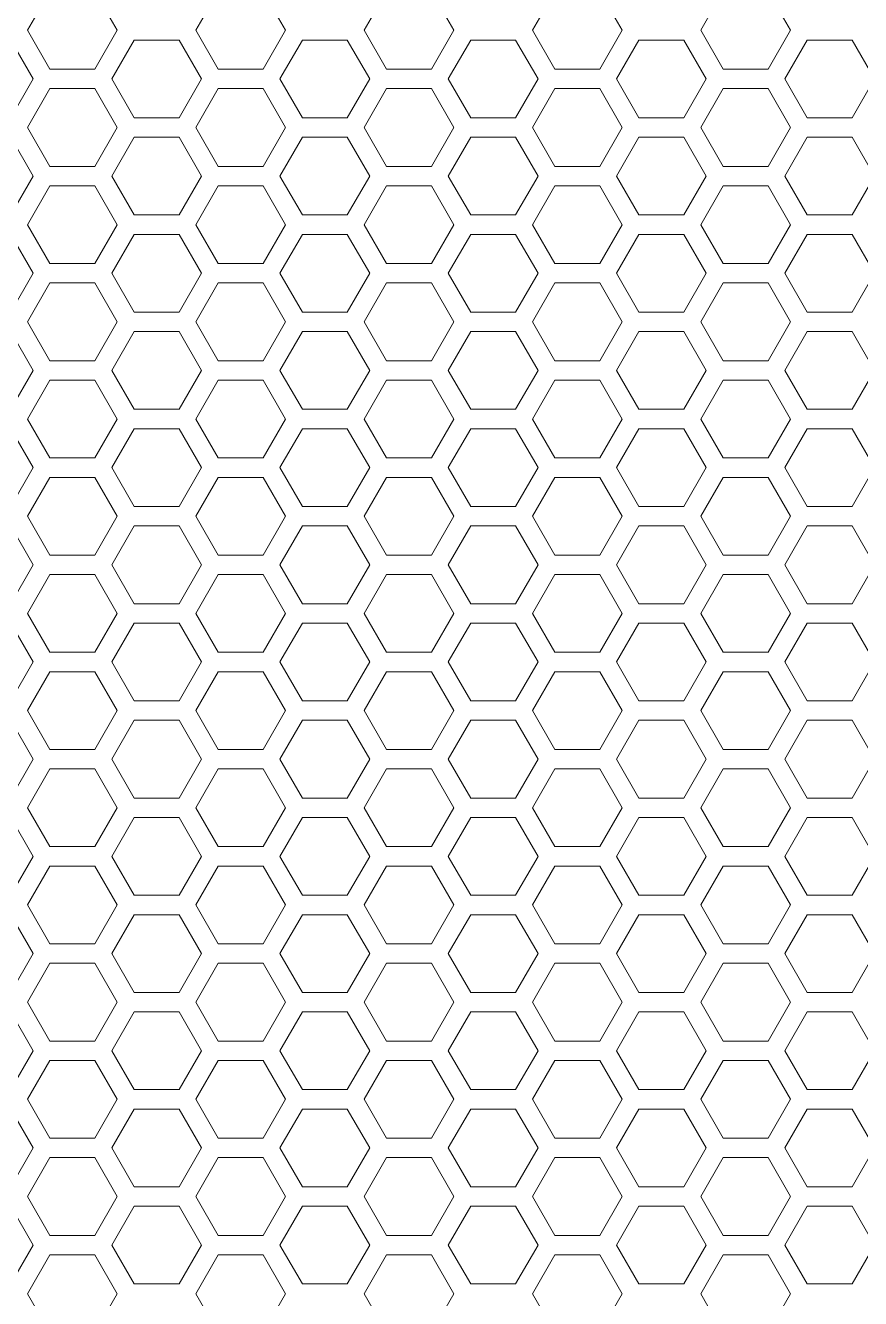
# Model space of a CAD drawing. Header units: millimetres. Extents: x 0 to 62, y -17 to 201.
# Drawn here: x 31.88 to 40.48, y 78.55 to 91.65 of the extents above; entities that cross this region are included whole.
import ezdxf

# ---------------------------------------------------------------- set-up
doc = ezdxf.new("R2010")
doc.units = ezdxf.units.MM

msp = doc.modelspace()

# ---------------------------------------------------------------- linework, layer by layer
at = {"color": 0, "lineweight": 18}
for p, q in [((32.135, 92), (31.904, 91.6)), ((32.828, 91.6), (32.597, 92)), ((33.867, 92), (33.636, 91.6)), ((34.56, 91.6), (34.329, 92)), ((35.599, 92), (35.368, 91.6)), ((36.292, 91.6), (36.061, 92)), ((37.331, 92), (37.1, 91.6)), ((38.024, 91.6), (37.793, 92)), ((39.063, 92), (38.832, 91.6)), ((39.756, 91.6), (39.525, 92)), ((31.904, 91.6), (32.135, 91.2)), ((32.597, 91.2), (32.828, 91.6)), ((33.636, 91.6), (33.867, 91.2)), ((34.329, 91.2), (34.56, 91.6)), ((35.368, 91.6), (35.599, 91.2)), ((36.061, 91.2), (36.292, 91.6)), ((37.1, 91.6), (37.331, 91.2)), ((37.793, 91.2), (38.024, 91.6)), ((38.832, 91.6), (39.063, 91.2)), ((39.525, 91.2), (39.756, 91.6)), ((31.962, 91.1), (31.731, 91.5)), ((33.001, 91.5), (32.77, 91.1)), ((33.463, 91.5), (33.001, 91.5)), ((33.694, 91.1), (33.463, 91.5)), ((34.733, 91.5), (34.502, 91.1)), ((35.195, 91.5), (34.733, 91.5)), ((35.426, 91.1), (35.195, 91.5)), ((36.465, 91.5), (36.234, 91.1)), ((36.927, 91.5), (36.465, 91.5)), ((37.158, 91.1), (36.927, 91.5)), ((38.197, 91.5), (37.966, 91.1)), ((38.659, 91.5), (38.197, 91.5)), ((38.89, 91.1), (38.659, 91.5)), ((39.929, 91.5), (39.698, 91.1)), ((40.391, 91.5), (39.929, 91.5)), ((40.622, 91.1), (40.391, 91.5)), ((32.135, 91.2), (32.597, 91.2)), ((33.867, 91.2), (34.329, 91.2)), ((35.599, 91.2), (36.061, 91.2)), ((37.331, 91.2), (37.793, 91.2)), ((39.063, 91.2), (39.525, 91.2)), ((31.731, 90.7), (31.962, 91.1)), ((32.77, 91.1), (33.001, 90.7)), ((33.463, 90.7), (33.694, 91.1)), ((34.502, 91.1), (34.733, 90.7)), ((35.195, 90.7), (35.426, 91.1)), ((36.234, 91.1), (36.465, 90.7)), ((36.927, 90.7), (37.158, 91.1)), ((37.966, 91.1), (38.197, 90.7)), ((38.659, 90.7), (38.89, 91.1)), ((39.698, 91.1), (39.929, 90.7)), ((40.391, 90.7), (40.622, 91.1)), ((32.135, 91), (31.904, 90.6)), ((32.597, 91), (32.135, 91)), ((32.828, 90.6), (32.597, 91)), ((33.867, 91), (33.636, 90.6)), ((34.329, 91), (33.867, 91)), ((34.56, 90.6), (34.329, 91)), ((35.599, 91), (35.368, 90.6)), ((36.061, 91), (35.599, 91)), ((36.292, 90.6), (36.061, 91)), ((37.331, 91), (37.1, 90.6)), ((37.793, 91), (37.331, 91)), ((38.024, 90.6), (37.793, 91)), ((39.063, 91), (38.832, 90.6)), ((39.525, 91), (39.063, 91)), ((39.756, 90.6), (39.525, 91)), ((33.001, 90.7), (33.463, 90.7)), ((34.733, 90.7), (35.195, 90.7)), ((36.465, 90.7), (36.927, 90.7)), ((38.197, 90.7), (38.659, 90.7)), ((39.929, 90.7), (40.391, 90.7)), ((31.904, 90.6), (32.135, 90.2)), ((32.597, 90.2), (32.828, 90.6)), ((33.636, 90.6), (33.867, 90.2)), ((34.329, 90.2), (34.56, 90.6)), ((35.368, 90.6), (35.599, 90.2)), ((36.061, 90.2), (36.292, 90.6)), ((37.1, 90.6), (37.331, 90.2)), ((37.793, 90.2), (38.024, 90.6)), ((38.832, 90.6), (39.063, 90.2)), ((39.525, 90.2), (39.756, 90.6)), ((31.962, 90.1), (31.731, 90.5)), ((33.001, 90.5), (32.77, 90.1)), ((33.463, 90.5), (33.001, 90.5)), ((33.694, 90.1), (33.463, 90.5)), ((34.733, 90.5), (34.502, 90.1)), ((35.195, 90.5), (34.733, 90.5)), ((35.426, 90.1), (35.195, 90.5)), ((36.465, 90.5), (36.234, 90.1)), ((36.927, 90.5), (36.465, 90.5)), ((37.158, 90.1), (36.927, 90.5)), ((38.197, 90.5), (37.966, 90.1)), ((38.659, 90.5), (38.197, 90.5)), ((38.89, 90.1), (38.659, 90.5)), ((39.929, 90.5), (39.698, 90.1)), ((40.391, 90.5), (39.929, 90.5)), ((40.622, 90.1), (40.391, 90.5)), ((32.135, 90.2), (32.597, 90.2)), ((33.867, 90.2), (34.329, 90.2)), ((35.599, 90.2), (36.061, 90.2)), ((37.331, 90.2), (37.793, 90.2)), ((39.063, 90.2), (39.525, 90.2)), ((31.731, 89.7), (31.962, 90.1)), ((32.135, 90), (31.904, 89.6)), ((32.597, 90), (32.135, 90)), ((32.828, 89.6), (32.597, 90)), ((32.77, 90.1), (33.001, 89.7)), ((33.463, 89.7), (33.694, 90.1)), ((33.867, 90), (33.636, 89.6)), ((34.329, 90), (33.867, 90)), ((34.56, 89.6), (34.329, 90)), ((34.502, 90.1), (34.733, 89.7)), ((35.195, 89.7), (35.426, 90.1)), ((35.599, 90), (35.368, 89.6)), ((36.061, 90), (35.599, 90)), ((36.292, 89.6), (36.061, 90)), ((36.234, 90.1), (36.465, 89.7)), ((36.927, 89.7), (37.158, 90.1)), ((37.331, 90), (37.1, 89.6)), ((37.793, 90), (37.331, 90)), ((38.024, 89.6), (37.793, 90)), ((37.966, 90.1), (38.197, 89.7)), ((38.659, 89.7), (38.89, 90.1)), ((39.063, 90), (38.832, 89.6)), ((39.525, 90), (39.063, 90)), ((39.756, 89.6), (39.525, 90)), ((39.698, 90.1), (39.929, 89.7)), ((40.391, 89.7), (40.622, 90.1)), ((33.001, 89.7), (33.463, 89.7)), ((34.733, 89.7), (35.195, 89.7)), ((36.465, 89.7), (36.927, 89.7)), ((38.197, 89.7), (38.659, 89.7)), ((39.929, 89.7), (40.391, 89.7)), ((31.962, 89.1), (31.731, 89.5)), ((31.904, 89.6), (32.135, 89.2)), ((32.597, 89.2), (32.828, 89.6)), ((33.001, 89.5), (32.77, 89.1)), ((33.463, 89.5), (33.001, 89.5)), ((33.694, 89.1), (33.463, 89.5)), ((33.636, 89.6), (33.867, 89.2)), ((34.329, 89.2), (34.56, 89.6)), ((34.733, 89.5), (34.502, 89.1)), ((35.195, 89.5), (34.733, 89.5)), ((35.426, 89.1), (35.195, 89.5)), ((35.368, 89.6), (35.599, 89.2)), ((36.061, 89.2), (36.292, 89.6)), ((36.465, 89.5), (36.234, 89.1)), ((36.927, 89.5), (36.465, 89.5)), ((37.158, 89.1), (36.927, 89.5)), ((37.1, 89.6), (37.331, 89.2)), ((37.793, 89.2), (38.024, 89.6)), ((38.197, 89.5), (37.966, 89.1)), ((38.659, 89.5), (38.197, 89.5)), ((38.89, 89.1), (38.659, 89.5)), ((38.832, 89.6), (39.063, 89.2)), ((39.525, 89.2), (39.756, 89.6)), ((39.929, 89.5), (39.698, 89.1)), ((40.391, 89.5), (39.929, 89.5)), ((40.622, 89.1), (40.391, 89.5)), ((31.731, 88.7), (31.962, 89.1)), ((32.135, 89.2), (32.597, 89.2)), ((32.77, 89.1), (33.001, 88.7)), ((33.463, 88.7), (33.694, 89.1)), ((33.867, 89.2), (34.329, 89.2)), ((34.502, 89.1), (34.733, 88.7)), ((35.195, 88.7), (35.426, 89.1)), ((35.599, 89.2), (36.061, 89.2)), ((36.234, 89.1), (36.465, 88.7)), ((36.927, 88.7), (37.158, 89.1)), ((37.331, 89.2), (37.793, 89.2)), ((37.966, 89.1), (38.197, 88.7)), ((38.659, 88.7), (38.89, 89.1)), ((39.063, 89.2), (39.525, 89.2)), ((39.698, 89.1), (39.929, 88.7)), ((40.391, 88.7), (40.622, 89.1)), ((32.135, 89), (31.904, 88.6)), ((32.597, 89), (32.135, 89)), ((32.828, 88.6), (32.597, 89)), ((33.867, 89), (33.636, 88.6)), ((34.329, 89), (33.867, 89)), ((34.56, 88.6), (34.329, 89)), ((35.599, 89), (35.368, 88.6)), ((36.061, 89), (35.599, 89)), ((36.292, 88.6), (36.061, 89)), ((37.331, 89), (37.1, 88.6)), ((37.793, 89), (37.331, 89)), ((38.024, 88.6), (37.793, 89)), ((39.063, 89), (38.832, 88.6)), ((39.525, 89), (39.063, 89)), ((39.756, 88.6), (39.525, 89)), ((33.001, 88.7), (33.463, 88.7)), ((34.733, 88.7), (35.195, 88.7)), ((36.465, 88.7), (36.927, 88.7)), ((38.197, 88.7), (38.659, 88.7)), ((39.929, 88.7), (40.391, 88.7)), ((31.904, 88.6), (32.135, 88.2)), ((32.597, 88.2), (32.828, 88.6)), ((33.636, 88.6), (33.867, 88.2)), ((34.329, 88.2), (34.56, 88.6)), ((35.368, 88.6), (35.599, 88.2)), ((36.061, 88.2), (36.292, 88.6)), ((37.1, 88.6), (37.331, 88.2)), ((37.793, 88.2), (38.024, 88.6)), ((38.832, 88.6), (39.063, 88.2)), ((39.525, 88.2), (39.756, 88.6)), ((31.962, 88.1), (31.731, 88.5)), ((33.001, 88.5), (32.77, 88.1)), ((33.463, 88.5), (33.001, 88.5)), ((33.694, 88.1), (33.463, 88.5)), ((34.733, 88.5), (34.502, 88.1)), ((35.195, 88.5), (34.733, 88.5)), ((35.426, 88.1), (35.195, 88.5)), ((36.465, 88.5), (36.234, 88.1)), ((36.927, 88.5), (36.465, 88.5)), ((37.158, 88.1), (36.927, 88.5)), ((38.197, 88.5), (37.966, 88.1)), ((38.659, 88.5), (38.197, 88.5)), ((38.89, 88.1), (38.659, 88.5)), ((39.929, 88.5), (39.698, 88.1)), ((40.391, 88.5), (39.929, 88.5)), ((40.622, 88.1), (40.391, 88.5)), ((32.135, 88.2), (32.597, 88.2)), ((33.867, 88.2), (34.329, 88.2)), ((35.599, 88.2), (36.061, 88.2)), ((37.331, 88.2), (37.793, 88.2)), ((39.063, 88.2), (39.525, 88.2)), ((31.731, 87.7), (31.962, 88.1)), ((32.77, 88.1), (33.001, 87.7)), ((33.463, 87.7), (33.694, 88.1)), ((34.502, 88.1), (34.733, 87.7)), ((35.195, 87.7), (35.426, 88.1)), ((36.234, 88.1), (36.465, 87.7)), ((36.927, 87.7), (37.158, 88.1)), ((37.966, 88.1), (38.197, 87.7)), ((38.659, 87.7), (38.89, 88.1)), ((39.698, 88.1), (39.929, 87.7)), ((40.391, 87.7), (40.622, 88.1)), ((32.135, 88), (31.904, 87.6)), ((32.597, 88), (32.135, 88)), ((32.828, 87.6), (32.597, 88)), ((33.867, 88), (33.636, 87.6)), ((34.329, 88), (33.867, 88)), ((34.56, 87.6), (34.329, 88)), ((35.599, 88), (35.368, 87.6)), ((36.061, 88), (35.599, 88)), ((36.292, 87.6), (36.061, 88)), ((37.331, 88), (37.1, 87.6)), ((37.793, 88), (37.331, 88)), ((38.024, 87.6), (37.793, 88)), ((39.063, 88), (38.832, 87.6)), ((39.525, 88), (39.063, 88)), ((39.756, 87.6), (39.525, 88)), ((33.001, 87.7), (33.463, 87.7)), ((34.733, 87.7), (35.195, 87.7)), ((36.465, 87.7), (36.927, 87.7)), ((38.197, 87.7), (38.659, 87.7)), ((39.929, 87.7), (40.391, 87.7)), ((31.904, 87.6), (32.135, 87.2)), ((32.597, 87.2), (32.828, 87.6)), ((33.636, 87.6), (33.867, 87.2)), ((34.329, 87.2), (34.56, 87.6)), ((35.368, 87.6), (35.599, 87.2)), ((36.061, 87.2), (36.292, 87.6)), ((37.1, 87.6), (37.331, 87.2)), ((37.793, 87.2), (38.024, 87.6)), ((38.832, 87.6), (39.063, 87.2)), ((39.525, 87.2), (39.756, 87.6)), ((31.962, 87.1), (31.731, 87.5)), ((33.001, 87.5), (32.77, 87.1)), ((33.463, 87.5), (33.001, 87.5)), ((33.694, 87.1), (33.463, 87.5)), ((34.733, 87.5), (34.502, 87.1)), ((35.195, 87.5), (34.733, 87.5)), ((35.426, 87.1), (35.195, 87.5)), ((36.465, 87.5), (36.234, 87.1)), ((36.927, 87.5), (36.465, 87.5)), ((37.158, 87.1), (36.927, 87.5)), ((38.197, 87.5), (37.966, 87.1)), ((38.659, 87.5), (38.197, 87.5)), ((38.89, 87.1), (38.659, 87.5)), ((39.929, 87.5), (39.698, 87.1)), ((40.391, 87.5), (39.929, 87.5)), ((40.622, 87.1), (40.391, 87.5)), ((32.135, 87.2), (32.597, 87.2)), ((33.867, 87.2), (34.329, 87.2)), ((35.599, 87.2), (36.061, 87.2)), ((37.331, 87.2), (37.793, 87.2)), ((39.063, 87.2), (39.525, 87.2)), ((31.731, 86.7), (31.962, 87.1)), ((32.135, 87), (31.904, 86.6)), ((32.597, 87), (32.135, 87)), ((32.828, 86.6), (32.597, 87)), ((32.77, 87.1), (33.001, 86.7)), ((33.463, 86.7), (33.694, 87.1)), ((33.867, 87), (33.636, 86.6)), ((34.329, 87), (33.867, 87)), ((34.56, 86.6), (34.329, 87)), ((34.502, 87.1), (34.733, 86.7)), ((35.195, 86.7), (35.426, 87.1)), ((35.599, 87), (35.368, 86.6)), ((36.061, 87), (35.599, 87)), ((36.292, 86.6), (36.061, 87)), ((36.234, 87.1), (36.465, 86.7)), ((36.927, 86.7), (37.158, 87.1)), ((37.331, 87), (37.1, 86.6)), ((37.793, 87), (37.331, 87)), ((38.024, 86.6), (37.793, 87)), ((37.966, 87.1), (38.197, 86.7)), ((38.659, 86.7), (38.89, 87.1)), ((39.063, 87), (38.832, 86.6)), ((39.525, 87), (39.063, 87)), ((39.756, 86.6), (39.525, 87)), ((39.698, 87.1), (39.929, 86.7)), ((40.391, 86.7), (40.622, 87.1)), ((31.904, 86.6), (32.135, 86.2)), ((32.597, 86.2), (32.828, 86.6)), ((33.001, 86.7), (33.463, 86.7)), ((33.636, 86.6), (33.867, 86.2)), ((34.329, 86.2), (34.56, 86.6)), ((34.733, 86.7), (35.195, 86.7)), ((35.368, 86.6), (35.599, 86.2)), ((36.061, 86.2), (36.292, 86.6)), ((36.465, 86.7), (36.927, 86.7)), ((37.1, 86.6), (37.331, 86.2)), ((37.793, 86.2), (38.024, 86.6)), ((38.197, 86.7), (38.659, 86.7)), ((38.832, 86.6), (39.063, 86.2)), ((39.525, 86.2), (39.756, 86.6)), ((39.929, 86.7), (40.391, 86.7)), ((31.962, 86.1), (31.731, 86.5)), ((33.001, 86.5), (32.77, 86.1)), ((33.463, 86.5), (33.001, 86.5)), ((33.694, 86.1), (33.463, 86.5)), ((34.733, 86.5), (34.502, 86.1)), ((35.195, 86.5), (34.733, 86.5)), ((35.426, 86.1), (35.195, 86.5)), ((36.465, 86.5), (36.234, 86.1)), ((36.927, 86.5), (36.465, 86.5)), ((37.158, 86.1), (36.927, 86.5)), ((38.197, 86.5), (37.966, 86.1)), ((38.659, 86.5), (38.197, 86.5)), ((38.89, 86.1), (38.659, 86.5)), ((39.929, 86.5), (39.698, 86.1)), ((40.391, 86.5), (39.929, 86.5)), ((40.622, 86.1), (40.391, 86.5)), ((32.135, 86.2), (32.597, 86.2)), ((33.867, 86.2), (34.329, 86.2)), ((35.599, 86.2), (36.061, 86.2)), ((37.331, 86.2), (37.793, 86.2)), ((39.063, 86.2), (39.525, 86.2)), ((31.731, 85.7), (31.962, 86.1)), ((32.77, 86.1), (33.001, 85.7)), ((33.463, 85.7), (33.694, 86.1)), ((34.502, 86.1), (34.733, 85.7)), ((35.195, 85.7), (35.426, 86.1)), ((36.234, 86.1), (36.465, 85.7)), ((36.927, 85.7), (37.158, 86.1)), ((37.966, 86.1), (38.197, 85.7)), ((38.659, 85.7), (38.89, 86.1)), ((39.698, 86.1), (39.929, 85.7)), ((40.391, 85.7), (40.622, 86.1)), ((32.135, 86), (31.904, 85.6)), ((32.597, 86), (32.135, 86)), ((32.828, 85.6), (32.597, 86)), ((33.867, 86), (33.636, 85.6)), ((34.329, 86), (33.867, 86)), ((34.56, 85.6), (34.329, 86)), ((35.599, 86), (35.368, 85.6)), ((36.061, 86), (35.599, 86)), ((36.292, 85.6), (36.061, 86)), ((37.331, 86), (37.1, 85.6)), ((37.793, 86), (37.331, 86)), ((38.024, 85.6), (37.793, 86)), ((39.063, 86), (38.832, 85.6)), ((39.525, 86), (39.063, 86)), ((39.756, 85.6), (39.525, 86)), ((33.001, 85.7), (33.463, 85.7)), ((34.733, 85.7), (35.195, 85.7)), ((36.465, 85.7), (36.927, 85.7)), ((38.197, 85.7), (38.659, 85.7)), ((39.929, 85.7), (40.391, 85.7)), ((31.904, 85.6), (32.135, 85.2)), ((32.597, 85.2), (32.828, 85.6)), ((33.636, 85.6), (33.867, 85.2)), ((34.329, 85.2), (34.56, 85.6)), ((35.368, 85.6), (35.599, 85.2)), ((36.061, 85.2), (36.292, 85.6)), ((37.1, 85.6), (37.331, 85.2)), ((37.793, 85.2), (38.024, 85.6)), ((38.832, 85.6), (39.063, 85.2)), ((39.525, 85.2), (39.756, 85.6)), ((31.962, 85.1), (31.731, 85.5)), ((33.001, 85.5), (32.77, 85.1)), ((33.463, 85.5), (33.001, 85.5)), ((33.694, 85.1), (33.463, 85.5)), ((34.733, 85.5), (34.502, 85.1)), ((35.195, 85.5), (34.733, 85.5)), ((35.426, 85.1), (35.195, 85.5)), ((36.465, 85.5), (36.234, 85.1)), ((36.927, 85.5), (36.465, 85.5)), ((37.158, 85.1), (36.927, 85.5)), ((38.197, 85.5), (37.966, 85.1)), ((38.659, 85.5), (38.197, 85.5)), ((38.89, 85.1), (38.659, 85.5)), ((39.929, 85.5), (39.698, 85.1)), ((40.391, 85.5), (39.929, 85.5)), ((40.622, 85.1), (40.391, 85.5)), ((32.135, 85.2), (32.597, 85.2)), ((33.867, 85.2), (34.329, 85.2)), ((35.599, 85.2), (36.061, 85.2)), ((37.331, 85.2), (37.793, 85.2)), ((39.063, 85.2), (39.525, 85.2)), ((31.731, 84.7), (31.962, 85.1)), ((32.77, 85.1), (33.001, 84.7)), ((33.463, 84.7), (33.694, 85.1)), ((34.502, 85.1), (34.733, 84.7)), ((35.195, 84.7), (35.426, 85.1)), ((36.234, 85.1), (36.465, 84.7)), ((36.927, 84.7), (37.158, 85.1)), ((37.966, 85.1), (38.197, 84.7)), ((38.659, 84.7), (38.89, 85.1)), ((39.698, 85.1), (39.929, 84.7)), ((40.391, 84.7), (40.622, 85.1)), ((32.135, 85), (31.904, 84.6)), ((32.597, 85), (32.135, 85)), ((32.828, 84.6), (32.597, 85)), ((33.867, 85), (33.636, 84.6)), ((34.329, 85), (33.867, 85)), ((34.56, 84.6), (34.329, 85)), ((35.599, 85), (35.368, 84.6)), ((36.061, 85), (35.599, 85)), ((36.292, 84.6), (36.061, 85)), ((37.331, 85), (37.1, 84.6)), ((37.793, 85), (37.331, 85)), ((38.024, 84.6), (37.793, 85)), ((39.063, 85), (38.832, 84.6)), ((39.525, 85), (39.063, 85)), ((39.756, 84.6), (39.525, 85)), ((33.001, 84.7), (33.463, 84.7)), ((34.733, 84.7), (35.195, 84.7)), ((36.465, 84.7), (36.927, 84.7)), ((38.197, 84.7), (38.659, 84.7)), ((39.929, 84.7), (40.391, 84.7)), ((31.962, 84.1), (31.731, 84.5)), ((31.904, 84.6), (32.135, 84.2)), ((32.597, 84.2), (32.828, 84.6)), ((33.001, 84.5), (32.77, 84.1)), ((33.463, 84.5), (33.001, 84.5)), ((33.694, 84.1), (33.463, 84.5)), ((33.636, 84.6), (33.867, 84.2)), ((34.329, 84.2), (34.56, 84.6)), ((34.733, 84.5), (34.502, 84.1)), ((35.195, 84.5), (34.733, 84.5)), ((35.426, 84.1), (35.195, 84.5)), ((35.368, 84.6), (35.599, 84.2)), ((36.061, 84.2), (36.292, 84.6)), ((36.465, 84.5), (36.234, 84.1)), ((36.927, 84.5), (36.465, 84.5)), ((37.158, 84.1), (36.927, 84.5)), ((37.1, 84.6), (37.331, 84.2)), ((37.793, 84.2), (38.024, 84.6)), ((38.197, 84.5), (37.966, 84.1)), ((38.659, 84.5), (38.197, 84.5)), ((38.89, 84.1), (38.659, 84.5)), ((38.832, 84.6), (39.063, 84.2)), ((39.525, 84.2), (39.756, 84.6)), ((39.929, 84.5), (39.698, 84.1)), ((40.391, 84.5), (39.929, 84.5)), ((40.622, 84.1), (40.391, 84.5)), ((32.135, 84.2), (32.597, 84.2)), ((33.867, 84.2), (34.329, 84.2)), ((35.599, 84.2), (36.061, 84.2)), ((37.331, 84.2), (37.793, 84.2)), ((39.063, 84.2), (39.525, 84.2)), ((31.731, 83.7), (31.962, 84.1)), ((32.135, 84), (31.904, 83.6)), ((32.597, 84), (32.135, 84)), ((32.828, 83.6), (32.597, 84)), ((32.77, 84.1), (33.001, 83.7)), ((33.463, 83.7), (33.694, 84.1)), ((33.867, 84), (33.636, 83.6)), ((34.329, 84), (33.867, 84)), ((34.56, 83.6), (34.329, 84)), ((34.502, 84.1), (34.733, 83.7)), ((35.195, 83.7), (35.426, 84.1)), ((35.599, 84), (35.368, 83.6)), ((36.061, 84), (35.599, 84)), ((36.292, 83.6), (36.061, 84)), ((36.234, 84.1), (36.465, 83.7)), ((36.927, 83.7), (37.158, 84.1)), ((37.331, 84), (37.1, 83.6)), ((37.793, 84), (37.331, 84)), ((38.024, 83.6), (37.793, 84)), ((37.966, 84.1), (38.197, 83.7)), ((38.659, 83.7), (38.89, 84.1)), ((39.063, 84), (38.832, 83.6)), ((39.525, 84), (39.063, 84)), ((39.756, 83.6), (39.525, 84)), ((39.698, 84.1), (39.929, 83.7)), ((40.391, 83.7), (40.622, 84.1)), ((31.904, 83.6), (32.135, 83.2)), ((32.597, 83.2), (32.828, 83.6)), ((33.001, 83.7), (33.463, 83.7)), ((33.636, 83.6), (33.867, 83.2)), ((34.329, 83.2), (34.56, 83.6)), ((34.733, 83.7), (35.195, 83.7)), ((35.368, 83.6), (35.599, 83.2)), ((36.061, 83.2), (36.292, 83.6)), ((36.465, 83.7), (36.927, 83.7)), ((37.1, 83.6), (37.331, 83.2)), ((37.793, 83.2), (38.024, 83.6)), ((38.197, 83.7), (38.659, 83.7)), ((38.832, 83.6), (39.063, 83.2)), ((39.525, 83.2), (39.756, 83.6)), ((39.929, 83.7), (40.391, 83.7)), ((31.962, 83.1), (31.731, 83.5)), ((33.001, 83.5), (32.77, 83.1)), ((33.463, 83.5), (33.001, 83.5)), ((33.694, 83.1), (33.463, 83.5)), ((34.733, 83.5), (34.502, 83.1)), ((35.195, 83.5), (34.733, 83.5)), ((35.426, 83.1), (35.195, 83.5)), ((36.465, 83.5), (36.234, 83.1)), ((36.927, 83.5), (36.465, 83.5)), ((37.158, 83.1), (36.927, 83.5)), ((38.197, 83.5), (37.966, 83.1)), ((38.659, 83.5), (38.197, 83.5)), ((38.89, 83.1), (38.659, 83.5)), ((39.929, 83.5), (39.698, 83.1)), ((40.391, 83.5), (39.929, 83.5)), ((40.622, 83.1), (40.391, 83.5)), ((32.135, 83.2), (32.597, 83.2)), ((33.867, 83.2), (34.329, 83.2)), ((35.599, 83.2), (36.061, 83.2)), ((37.331, 83.2), (37.793, 83.2)), ((39.063, 83.2), (39.525, 83.2)), ((31.731, 82.7), (31.962, 83.1)), ((32.77, 83.1), (33.001, 82.7)), ((33.463, 82.7), (33.694, 83.1)), ((34.502, 83.1), (34.733, 82.7)), ((35.195, 82.7), (35.426, 83.1)), ((36.234, 83.1), (36.465, 82.7)), ((36.927, 82.7), (37.158, 83.1)), ((37.966, 83.1), (38.197, 82.7)), ((38.659, 82.7), (38.89, 83.1)), ((39.698, 83.1), (39.929, 82.7)), ((40.391, 82.7), (40.622, 83.1)), ((32.135, 83), (31.904, 82.6)), ((32.597, 83), (32.135, 83)), ((32.828, 82.6), (32.597, 83)), ((33.867, 83), (33.636, 82.6)), ((34.329, 83), (33.867, 83)), ((34.56, 82.6), (34.329, 83)), ((35.599, 83), (35.368, 82.6)), ((36.061, 83), (35.599, 83)), ((36.292, 82.6), (36.061, 83)), ((37.331, 83), (37.1, 82.6)), ((37.793, 83), (37.331, 83)), ((38.024, 82.6), (37.793, 83)), ((39.063, 83), (38.832, 82.6)), ((39.525, 83), (39.063, 83)), ((39.756, 82.6), (39.525, 83)), ((33.001, 82.7), (33.463, 82.7)), ((34.733, 82.7), (35.195, 82.7)), ((36.465, 82.7), (36.927, 82.7)), ((38.197, 82.7), (38.659, 82.7)), ((39.929, 82.7), (40.391, 82.7)), ((31.904, 82.6), (32.135, 82.2)), ((32.597, 82.2), (32.828, 82.6)), ((33.636, 82.6), (33.867, 82.2)), ((34.329, 82.2), (34.56, 82.6)), ((35.368, 82.6), (35.599, 82.2)), ((36.061, 82.2), (36.292, 82.6)), ((37.1, 82.6), (37.331, 82.2)), ((37.793, 82.2), (38.024, 82.6)), ((38.832, 82.6), (39.063, 82.2)), ((39.525, 82.2), (39.756, 82.6)), ((31.962, 82.1), (31.731, 82.5)), ((33.001, 82.5), (32.77, 82.1)), ((33.463, 82.5), (33.001, 82.5)), ((33.694, 82.1), (33.463, 82.5)), ((34.733, 82.5), (34.502, 82.1)), ((35.195, 82.5), (34.733, 82.5)), ((35.426, 82.1), (35.195, 82.5)), ((36.465, 82.5), (36.234, 82.1)), ((36.927, 82.5), (36.465, 82.5)), ((37.158, 82.1), (36.927, 82.5)), ((38.197, 82.5), (37.966, 82.1)), ((38.659, 82.5), (38.197, 82.5)), ((38.89, 82.1), (38.659, 82.5)), ((39.929, 82.5), (39.698, 82.1)), ((40.391, 82.5), (39.929, 82.5)), ((40.622, 82.1), (40.391, 82.5)), ((32.135, 82.2), (32.597, 82.2)), ((33.867, 82.2), (34.329, 82.2)), ((35.599, 82.2), (36.061, 82.2)), ((37.331, 82.2), (37.793, 82.2)), ((39.063, 82.2), (39.525, 82.2)), ((31.731, 81.7), (31.962, 82.1)), ((32.77, 82.1), (33.001, 81.7)), ((33.463, 81.7), (33.694, 82.1)), ((34.502, 82.1), (34.733, 81.7)), ((35.195, 81.7), (35.426, 82.1)), ((36.234, 82.1), (36.465, 81.7)), ((36.927, 81.7), (37.158, 82.1)), ((37.966, 82.1), (38.197, 81.7)), ((38.659, 81.7), (38.89, 82.1)), ((39.698, 82.1), (39.929, 81.7)), ((40.391, 81.7), (40.622, 82.1)), ((32.135, 82), (31.904, 81.6)), ((32.597, 82), (32.135, 82)), ((32.828, 81.6), (32.597, 82)), ((33.867, 82), (33.636, 81.6)), ((34.329, 82), (33.867, 82)), ((34.56, 81.6), (34.329, 82)), ((35.599, 82), (35.368, 81.6)), ((36.061, 82), (35.599, 82)), ((36.292, 81.6), (36.061, 82)), ((37.331, 82), (37.1, 81.6)), ((37.793, 82), (37.331, 82)), ((38.024, 81.6), (37.793, 82)), ((39.063, 82), (38.832, 81.6)), ((39.525, 82), (39.063, 82)), ((39.756, 81.6), (39.525, 82)), ((33.001, 81.7), (33.463, 81.7)), ((34.733, 81.7), (35.195, 81.7)), ((36.465, 81.7), (36.927, 81.7)), ((38.197, 81.7), (38.659, 81.7)), ((39.929, 81.7), (40.391, 81.7)), ((31.962, 81.1), (31.731, 81.5)), ((31.904, 81.6), (32.135, 81.2)), ((32.597, 81.2), (32.828, 81.6)), ((33.001, 81.5), (32.77, 81.1)), ((33.463, 81.5), (33.001, 81.5)), ((33.694, 81.1), (33.463, 81.5)), ((33.636, 81.6), (33.867, 81.2)), ((34.329, 81.2), (34.56, 81.6)), ((34.733, 81.5), (34.502, 81.1)), ((35.195, 81.5), (34.733, 81.5)), ((35.426, 81.1), (35.195, 81.5)), ((35.368, 81.6), (35.599, 81.2)), ((36.061, 81.2), (36.292, 81.6)), ((36.465, 81.5), (36.234, 81.1)), ((36.927, 81.5), (36.465, 81.5)), ((37.158, 81.1), (36.927, 81.5)), ((37.1, 81.6), (37.331, 81.2)), ((37.793, 81.2), (38.024, 81.6)), ((38.197, 81.5), (37.966, 81.1)), ((38.659, 81.5), (38.197, 81.5)), ((38.89, 81.1), (38.659, 81.5)), ((38.832, 81.6), (39.063, 81.2)), ((39.525, 81.2), (39.756, 81.6)), ((39.929, 81.5), (39.698, 81.1)), ((40.391, 81.5), (39.929, 81.5)), ((40.622, 81.1), (40.391, 81.5)), ((31.731, 80.7), (31.962, 81.1)), ((32.135, 81.2), (32.597, 81.2)), ((32.77, 81.1), (33.001, 80.7)), ((33.463, 80.7), (33.694, 81.1)), ((33.867, 81.2), (34.329, 81.2)), ((34.502, 81.1), (34.733, 80.7)), ((35.195, 80.7), (35.426, 81.1)), ((35.599, 81.2), (36.061, 81.2)), ((36.234, 81.1), (36.465, 80.7)), ((36.927, 80.7), (37.158, 81.1)), ((37.331, 81.2), (37.793, 81.2)), ((37.966, 81.1), (38.197, 80.7)), ((38.659, 80.7), (38.89, 81.1)), ((39.063, 81.2), (39.525, 81.2)), ((39.698, 81.1), (39.929, 80.7)), ((40.391, 80.7), (40.622, 81.1)), ((32.135, 81), (31.904, 80.6)), ((32.597, 81), (32.135, 81)), ((32.828, 80.6), (32.597, 81)), ((33.867, 81), (33.636, 80.6)), ((34.329, 81), (33.867, 81)), ((34.56, 80.6), (34.329, 81)), ((35.599, 81), (35.368, 80.6)), ((36.061, 81), (35.599, 81)), ((36.292, 80.6), (36.061, 81)), ((37.331, 81), (37.1, 80.6)), ((37.793, 81), (37.331, 81)), ((38.024, 80.6), (37.793, 81)), ((39.063, 81), (38.832, 80.6)), ((39.525, 81), (39.063, 81)), ((39.756, 80.6), (39.525, 81)), ((33.001, 80.7), (33.463, 80.7)), ((34.733, 80.7), (35.195, 80.7)), ((36.465, 80.7), (36.927, 80.7)), ((38.197, 80.7), (38.659, 80.7)), ((39.929, 80.7), (40.391, 80.7)), ((31.904, 80.6), (32.135, 80.2)), ((32.597, 80.2), (32.828, 80.6)), ((33.636, 80.6), (33.867, 80.2)), ((34.329, 80.2), (34.56, 80.6)), ((35.368, 80.6), (35.599, 80.2)), ((36.061, 80.2), (36.292, 80.6)), ((37.1, 80.6), (37.331, 80.2)), ((37.793, 80.2), (38.024, 80.6)), ((38.832, 80.6), (39.063, 80.2)), ((39.525, 80.2), (39.756, 80.6)), ((31.962, 80.1), (31.731, 80.5)), ((33.001, 80.5), (32.77, 80.1)), ((33.463, 80.5), (33.001, 80.5)), ((33.694, 80.1), (33.463, 80.5)), ((34.733, 80.5), (34.502, 80.1)), ((35.195, 80.5), (34.733, 80.5)), ((35.426, 80.1), (35.195, 80.5)), ((36.465, 80.5), (36.234, 80.1)), ((36.927, 80.5), (36.465, 80.5)), ((37.158, 80.1), (36.927, 80.5)), ((38.197, 80.5), (37.966, 80.1)), ((38.659, 80.5), (38.197, 80.5)), ((38.89, 80.1), (38.659, 80.5)), ((39.929, 80.5), (39.698, 80.1)), ((40.391, 80.5), (39.929, 80.5)), ((40.622, 80.1), (40.391, 80.5)), ((32.135, 80.2), (32.597, 80.2)), ((33.867, 80.2), (34.329, 80.2)), ((35.599, 80.2), (36.061, 80.2)), ((37.331, 80.2), (37.793, 80.2)), ((39.063, 80.2), (39.525, 80.2)), ((31.731, 79.7), (31.962, 80.1)), ((32.77, 80.1), (33.001, 79.7)), ((33.463, 79.7), (33.694, 80.1)), ((34.502, 80.1), (34.733, 79.7)), ((35.195, 79.7), (35.426, 80.1)), ((36.234, 80.1), (36.465, 79.7)), ((36.927, 79.7), (37.158, 80.1)), ((37.966, 80.1), (38.197, 79.7)), ((38.659, 79.7), (38.89, 80.1)), ((39.698, 80.1), (39.929, 79.7)), ((40.391, 79.7), (40.622, 80.1)), ((32.135, 80), (31.904, 79.6)), ((32.597, 80), (32.135, 80)), ((32.828, 79.6), (32.597, 80)), ((33.867, 80), (33.636, 79.6)), ((34.329, 80), (33.867, 80)), ((34.56, 79.6), (34.329, 80)), ((35.599, 80), (35.368, 79.6)), ((36.061, 80), (35.599, 80)), ((36.292, 79.6), (36.061, 80)), ((37.331, 80), (37.1, 79.6)), ((37.793, 80), (37.331, 80)), ((38.024, 79.6), (37.793, 80)), ((39.063, 80), (38.832, 79.6)), ((39.525, 80), (39.063, 80)), ((39.756, 79.6), (39.525, 80)), ((33.001, 79.7), (33.463, 79.7)), ((34.733, 79.7), (35.195, 79.7)), ((36.465, 79.7), (36.927, 79.7)), ((38.197, 79.7), (38.659, 79.7)), ((39.929, 79.7), (40.391, 79.7)), ((31.904, 79.6), (32.135, 79.2)), ((32.597, 79.2), (32.828, 79.6)), ((33.636, 79.6), (33.867, 79.2)), ((34.329, 79.2), (34.56, 79.6)), ((35.368, 79.6), (35.599, 79.2)), ((36.061, 79.2), (36.292, 79.6)), ((37.1, 79.6), (37.331, 79.2)), ((37.793, 79.2), (38.024, 79.6)), ((38.832, 79.6), (39.063, 79.2)), ((39.525, 79.2), (39.756, 79.6)), ((31.962, 79.1), (31.731, 79.5)), ((33.001, 79.5), (32.77, 79.1)), ((33.463, 79.5), (33.001, 79.5)), ((33.694, 79.1), (33.463, 79.5)), ((34.733, 79.5), (34.502, 79.1)), ((35.195, 79.5), (34.733, 79.5)), ((35.426, 79.1), (35.195, 79.5)), ((36.465, 79.5), (36.234, 79.1)), ((36.927, 79.5), (36.465, 79.5)), ((37.158, 79.1), (36.927, 79.5)), ((38.197, 79.5), (37.966, 79.1)), ((38.659, 79.5), (38.197, 79.5)), ((38.89, 79.1), (38.659, 79.5)), ((39.929, 79.5), (39.698, 79.1)), ((40.391, 79.5), (39.929, 79.5)), ((40.622, 79.1), (40.391, 79.5)), ((32.135, 79.2), (32.597, 79.2)), ((33.867, 79.2), (34.329, 79.2)), ((35.599, 79.2), (36.061, 79.2)), ((37.331, 79.2), (37.793, 79.2)), ((39.063, 79.2), (39.525, 79.2)), ((31.731, 78.7), (31.962, 79.1)), ((32.135, 79), (31.904, 78.6)), ((32.597, 79), (32.135, 79)), ((32.828, 78.6), (32.597, 79)), ((32.77, 79.1), (33.001, 78.7)), ((33.463, 78.7), (33.694, 79.1)), ((33.867, 79), (33.636, 78.6)), ((34.329, 79), (33.867, 79)), ((34.56, 78.6), (34.329, 79)), ((34.502, 79.1), (34.733, 78.7)), ((35.195, 78.7), (35.426, 79.1)), ((35.599, 79), (35.368, 78.6)), ((36.061, 79), (35.599, 79)), ((36.292, 78.6), (36.061, 79)), ((36.234, 79.1), (36.465, 78.7)), ((36.927, 78.7), (37.158, 79.1)), ((37.331, 79), (37.1, 78.6)), ((37.793, 79), (37.331, 79)), ((38.024, 78.6), (37.793, 79)), ((37.966, 79.1), (38.197, 78.7)), ((38.659, 78.7), (38.89, 79.1)), ((39.063, 79), (38.832, 78.6)), ((39.525, 79), (39.063, 79)), ((39.756, 78.6), (39.525, 79)), ((39.698, 79.1), (39.929, 78.7)), ((40.391, 78.7), (40.622, 79.1)), ((31.904, 78.6), (32.135, 78.2)), ((32.597, 78.2), (32.828, 78.6)), ((33.001, 78.7), (33.463, 78.7)), ((33.636, 78.6), (33.867, 78.2)), ((34.329, 78.2), (34.56, 78.6)), ((34.733, 78.7), (35.195, 78.7)), ((35.368, 78.6), (35.599, 78.2)), ((36.061, 78.2), (36.292, 78.6)), ((36.465, 78.7), (36.927, 78.7)), ((37.1, 78.6), (37.331, 78.2)), ((37.793, 78.2), (38.024, 78.6)), ((38.197, 78.7), (38.659, 78.7)), ((38.832, 78.6), (39.063, 78.2)), ((39.525, 78.2), (39.756, 78.6)), ((39.929, 78.7), (40.391, 78.7))]:
    msp.add_line(p, q, dxfattribs=at)

doc.saveas('drawing.dxf')
